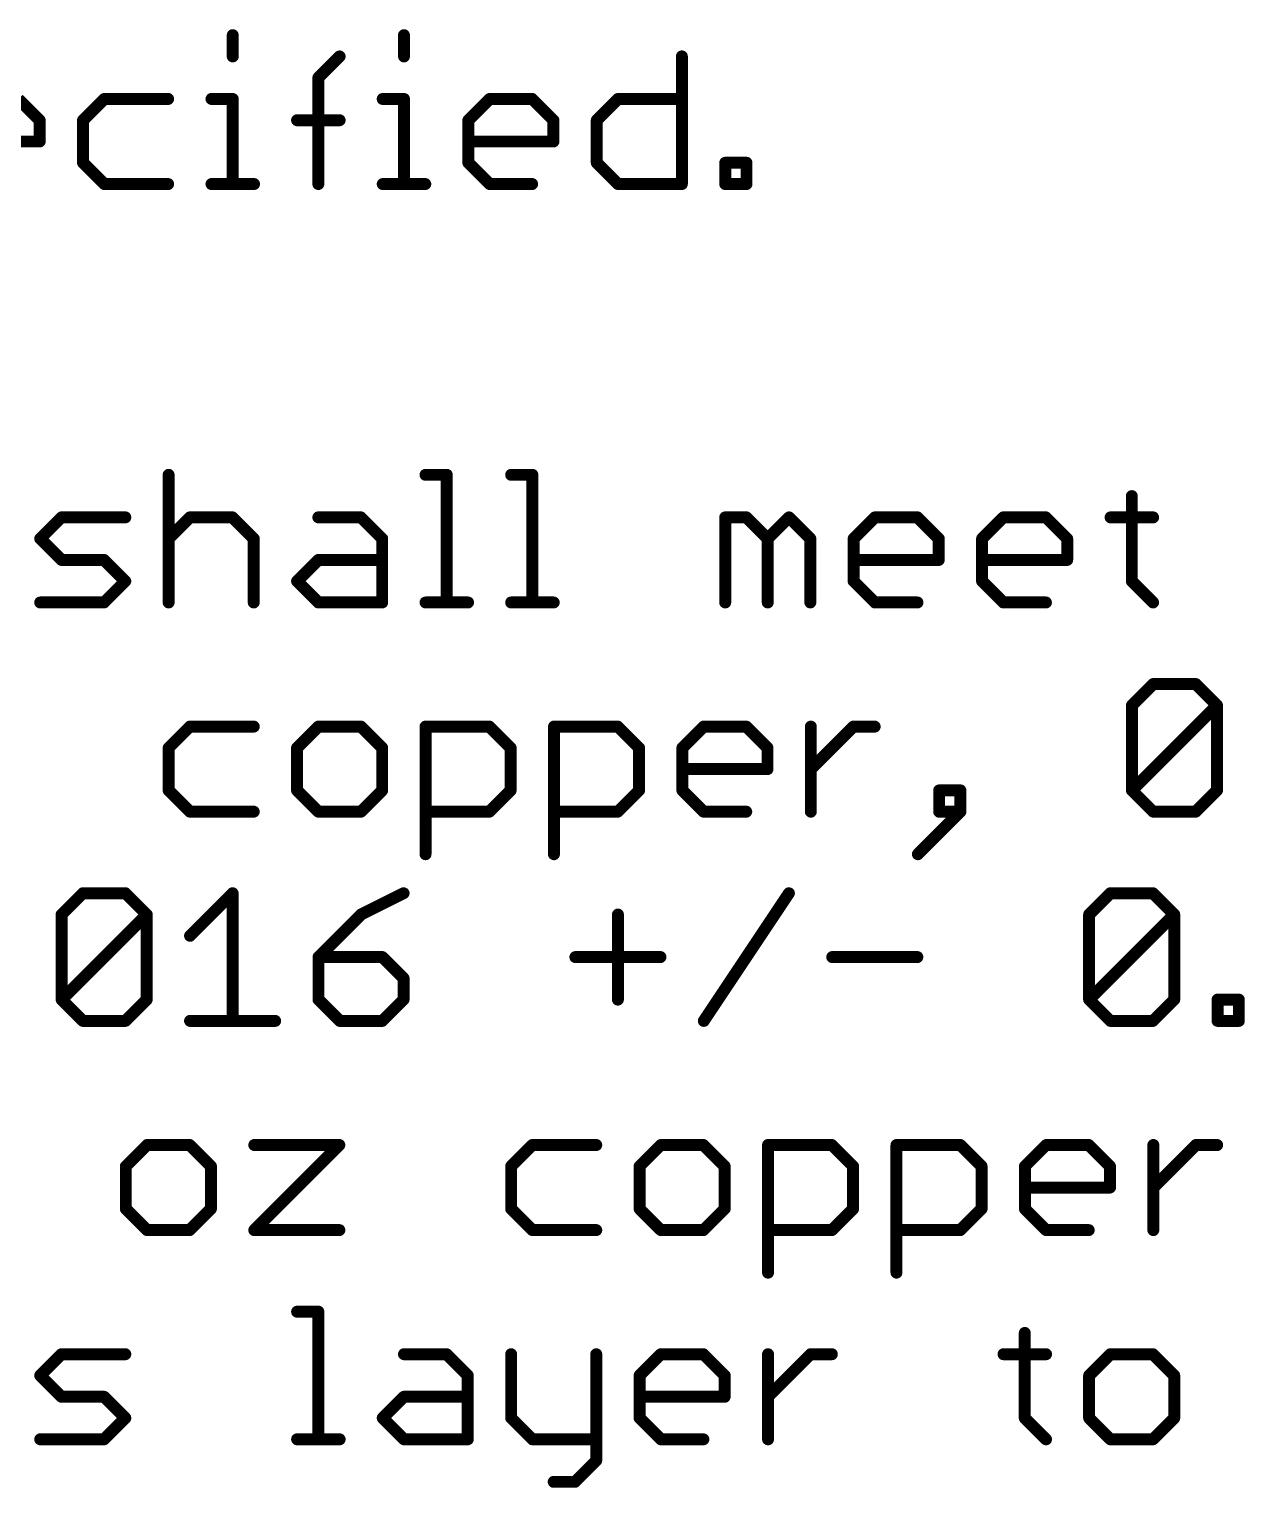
# Model space of a CAD drawing. Extents: x -1.41 to 8.41, y -3.01 to 3.01.
# Drawn here: x 4.397 to 5.007, y 1.534 to 2.266 of the extents above; entities that cross this region are included whole.
import ezdxf

# ---------------------------------------------------------------- set-up
doc = ezdxf.new("R2010")
doc.units = 0
doc.layers.add('52', color=253, linetype='CONTINUOUS')

msp = doc.modelspace()

# ---------------------------------------------------------------- linework, layer by layer
at = {"layer": '52', "const_width": 0.006}
for points in [[(4.499299, 2.26273), (4.499299, 2.252055)], [(4.585239, 2.26273), (4.585239, 2.252055)], [(4.542269, 2.241379), (4.552945, 2.252055)], [(4.724692, 2.252055), (4.724692, 2.188)], [(4.542269, 2.188), (4.542269, 2.241379)], [(4.391741, 2.230703), (4.402417, 2.220027)], [(4.434844, 2.230703), (4.424169, 2.220027)], [(4.466872, 2.230703), (4.434844, 2.230703)], [(4.488624, 2.230703), (4.499299, 2.230703)], [(4.499299, 2.230703), (4.499299, 2.188)], [(4.574564, 2.230703), (4.585239, 2.230703)], [(4.585239, 2.230703), (4.585239, 2.188)], [(4.617534, 2.220027), (4.628209, 2.230703)], [(4.628209, 2.230703), (4.649561, 2.230703)], [(4.649561, 2.230703), (4.660237, 2.220027)], [(4.681989, 2.220027), (4.692664, 2.230703)], [(4.692664, 2.230703), (4.724692, 2.230703)], [(4.402417, 2.220027), (4.402417, 2.209352)], [(4.424169, 2.220027), (4.424169, 2.198676)], [(4.531594, 2.220027), (4.552945, 2.220027)], [(4.617534, 2.198676), (4.617534, 2.220027)], [(4.660237, 2.220027), (4.660237, 2.209352)], [(4.681989, 2.198676), (4.681989, 2.220027)], [(4.402417, 2.209352), (4.359714, 2.209352)], [(4.660237, 2.209352), (4.617534, 2.209352)], [(4.424169, 2.198676), (4.434844, 2.188)], [(4.628209, 2.188), (4.617534, 2.198676)], [(4.692664, 2.188), (4.681989, 2.198676)], [(4.746444, 2.188), (4.746444, 2.198676)], [(4.746444, 2.198676), (4.757119, 2.198676)], [(4.757119, 2.198676), (4.757119, 2.188)], [(4.434844, 2.188), (4.466872, 2.188)], [(4.488624, 2.188), (4.509975, 2.188)], [(4.574564, 2.188), (4.595915, 2.188)], [(4.649561, 2.188), (4.628209, 2.188)], [(4.724692, 2.188), (4.692664, 2.188)], [(4.757119, 2.188), (4.746444, 2.188)], [(4.467139, 2.042055), (4.467139, 1.978)], [(4.596049, 2.042055), (4.606724, 2.042055)], [(4.606724, 2.042055), (4.606724, 1.978)], [(4.639019, 2.042055), (4.649694, 2.042055)], [(4.649694, 2.042055), (4.649694, 1.978)], [(4.950484, 2.031379), (4.950484, 1.988676)], [(4.402684, 2.010027), (4.413359, 2.020703)], [(4.413359, 2.020703), (4.445387, 2.020703)], [(4.467139, 2.010027), (4.477814, 2.020703)], [(4.477814, 2.020703), (4.499166, 2.020703)], [(4.499166, 2.020703), (4.509842, 2.010027)], [(4.542269, 2.020703), (4.563621, 2.020703)], [(4.563621, 2.020703), (4.574297, 2.010027)], [(4.746444, 1.978), (4.746444, 2.020703)], [(4.746444, 2.020703), (4.757119, 2.020703)], [(4.757119, 2.020703), (4.767795, 2.010027)], [(4.767795, 2.010027), (4.778471, 2.020703)], [(4.778471, 2.020703), (4.789147, 2.010027)], [(4.810899, 2.010027), (4.821574, 2.020703)], [(4.821574, 2.020703), (4.842926, 2.020703)], [(4.842926, 2.020703), (4.853602, 2.010027)], [(4.875354, 2.010027), (4.886029, 2.020703)], [(4.886029, 2.020703), (4.907381, 2.020703)], [(4.907381, 2.020703), (4.918057, 2.010027)], [(4.939809, 2.020703), (4.96116, 2.020703)], [(4.413359, 1.999352), (4.402684, 2.010027)], [(4.509842, 2.010027), (4.509842, 1.978)], [(4.574297, 2.010027), (4.574297, 1.978)], [(4.767795, 2.010027), (4.767795, 1.978)], [(4.789147, 2.010027), (4.789147, 1.978)], [(4.810899, 1.988676), (4.810899, 2.010027)], [(4.853602, 2.010027), (4.853602, 1.999352)], [(4.875354, 1.988676), (4.875354, 2.010027)], [(4.918057, 2.010027), (4.918057, 1.999352)], [(4.434711, 1.999352), (4.413359, 1.999352)], [(4.445387, 1.988676), (4.434711, 1.999352)], [(4.531594, 1.988676), (4.542269, 1.999352)], [(4.542269, 1.999352), (4.574297, 1.999352)], [(4.853602, 1.999352), (4.810899, 1.999352)], [(4.918057, 1.999352), (4.875354, 1.999352)], [(4.434711, 1.978), (4.445387, 1.988676)], [(4.542269, 1.978), (4.531594, 1.988676)], [(4.821574, 1.978), (4.810899, 1.988676)], [(4.886029, 1.978), (4.875354, 1.988676)], [(4.950484, 1.988676), (4.96116, 1.978)], [(4.402684, 1.978), (4.434711, 1.978)], [(4.574297, 1.978), (4.542269, 1.978)], [(4.596049, 1.978), (4.6174, 1.978)], [(4.639019, 1.978), (4.66037, 1.978)], [(4.842926, 1.978), (4.821574, 1.978)], [(4.907381, 1.978), (4.886029, 1.978)], [(4.950551, 1.926379), (4.961227, 1.937055)], [(4.961227, 1.937055), (4.982578, 1.937055)], [(4.982578, 1.937055), (4.993254, 1.926379)], [(4.950551, 1.883676), (4.950551, 1.926379)], [(4.950551, 1.883676), (4.993254, 1.926379)], [(4.993254, 1.926379), (4.993254, 1.883676)], [(4.477814, 1.915703), (4.467139, 1.905027)], [(4.509842, 1.915703), (4.477814, 1.915703)], [(4.542269, 1.915703), (4.531594, 1.905027)], [(4.563621, 1.915703), (4.542269, 1.915703)], [(4.574297, 1.905027), (4.563621, 1.915703)], [(4.596049, 1.851648), (4.596049, 1.915703)], [(4.596049, 1.915703), (4.628076, 1.915703)], [(4.628076, 1.915703), (4.638752, 1.905027)], [(4.660504, 1.851648), (4.660504, 1.915703)], [(4.660504, 1.915703), (4.692531, 1.915703)], [(4.692531, 1.915703), (4.703207, 1.905027)], [(4.724959, 1.905027), (4.735634, 1.915703)], [(4.735634, 1.915703), (4.756986, 1.915703)], [(4.756986, 1.915703), (4.767662, 1.905027)], [(4.789414, 1.873), (4.789414, 1.915703)], [(4.789414, 1.894352), (4.810765, 1.915703)], [(4.810765, 1.915703), (4.821441, 1.915703)], [(4.467139, 1.905027), (4.467139, 1.883676)], [(4.531594, 1.905027), (4.531594, 1.883676)], [(4.574297, 1.883676), (4.574297, 1.905027)], [(4.638752, 1.905027), (4.638752, 1.883676)], [(4.703207, 1.905027), (4.703207, 1.883676)], [(4.724959, 1.883676), (4.724959, 1.905027)], [(4.767662, 1.905027), (4.767662, 1.894352)], [(4.767662, 1.894352), (4.724959, 1.894352)], [(4.467139, 1.883676), (4.477814, 1.873)], [(4.531594, 1.883676), (4.542269, 1.873)], [(4.563621, 1.873), (4.574297, 1.883676)], [(4.638752, 1.883676), (4.628076, 1.873)], [(4.703207, 1.883676), (4.692531, 1.873)], [(4.735634, 1.873), (4.724959, 1.883676)], [(4.864478, 1.883676), (4.853802, 1.883676)], [(4.853802, 1.883676), (4.853802, 1.873)], [(4.864478, 1.873), (4.864478, 1.883676)], [(4.961227, 1.873), (4.950551, 1.883676)], [(4.993254, 1.883676), (4.982578, 1.873)], [(4.477814, 1.873), (4.509842, 1.873)], [(4.542269, 1.873), (4.563621, 1.873)], [(4.628076, 1.873), (4.596049, 1.873)], [(4.692531, 1.873), (4.660504, 1.873)], [(4.756986, 1.873), (4.735634, 1.873)], [(4.843126, 1.851648), (4.864478, 1.873)], [(4.853802, 1.873), (4.864478, 1.873)], [(4.982578, 1.873), (4.961227, 1.873)], [(4.413426, 1.821379), (4.424102, 1.832055)], [(4.424102, 1.832055), (4.445454, 1.832055)], [(4.445454, 1.832055), (4.456129, 1.821379)], [(4.477881, 1.810703), (4.499233, 1.832055)], [(4.499233, 1.832055), (4.499233, 1.768)], [(4.585039, 1.832055), (4.563688, 1.821379)], [(4.735701, 1.768), (4.778404, 1.832055)], [(4.929066, 1.821379), (4.939742, 1.832055)], [(4.939742, 1.832055), (4.961093, 1.832055)], [(4.961093, 1.832055), (4.971769, 1.821379)], [(4.413426, 1.778676), (4.413426, 1.821379)], [(4.413426, 1.778676), (4.456129, 1.821379)], [(4.456129, 1.821379), (4.456129, 1.778676)], [(4.563688, 1.821379), (4.542336, 1.800027)], [(4.692598, 1.821379), (4.692598, 1.778676)], [(4.929066, 1.778676), (4.929066, 1.821379)], [(4.929066, 1.778676), (4.971769, 1.821379)], [(4.971769, 1.821379), (4.971769, 1.778676)], [(4.542336, 1.800027), (4.542336, 1.778676)], [(4.574364, 1.800027), (4.542336, 1.800027)], [(4.585039, 1.789352), (4.574364, 1.800027)], [(4.671246, 1.800027), (4.713949, 1.800027)], [(4.800156, 1.800027), (4.842859, 1.800027)], [(4.585039, 1.778676), (4.585039, 1.789352)], [(4.424102, 1.768), (4.413426, 1.778676)], [(4.456129, 1.778676), (4.445454, 1.768)], [(4.542336, 1.778676), (4.553012, 1.768)], [(4.574364, 1.768), (4.585039, 1.778676)], [(4.939742, 1.768), (4.929066, 1.778676)], [(4.971769, 1.778676), (4.961093, 1.768)], [(4.993521, 1.768), (4.993521, 1.778676)], [(4.993521, 1.778676), (5.004197, 1.778676)], [(5.004197, 1.778676), (5.004197, 1.768)], [(4.445454, 1.768), (4.424102, 1.768)], [(4.477881, 1.768), (4.520584, 1.768)], [(4.553012, 1.768), (4.574364, 1.768)], [(4.961093, 1.768), (4.939742, 1.768)], [(5.004197, 1.768), (4.993521, 1.768)], [(4.456329, 1.705703), (4.445654, 1.695027)], [(4.477681, 1.705703), (4.456329, 1.705703)], [(4.488357, 1.695027), (4.477681, 1.705703)], [(4.510109, 1.705703), (4.552812, 1.705703)], [(4.552812, 1.705703), (4.510109, 1.663)], [(4.649694, 1.705703), (4.639019, 1.695027)], [(4.681722, 1.705703), (4.649694, 1.705703)], [(4.714149, 1.705703), (4.703474, 1.695027)], [(4.735501, 1.705703), (4.714149, 1.705703)], [(4.746177, 1.695027), (4.735501, 1.705703)], [(4.767929, 1.641648), (4.767929, 1.705703)], [(4.767929, 1.705703), (4.799956, 1.705703)], [(4.799956, 1.705703), (4.810632, 1.695027)], [(4.832384, 1.641648), (4.832384, 1.705703)], [(4.832384, 1.705703), (4.864411, 1.705703)], [(4.864411, 1.705703), (4.875087, 1.695027)], [(4.896839, 1.695027), (4.907514, 1.705703)], [(4.907514, 1.705703), (4.928866, 1.705703)], [(4.928866, 1.705703), (4.939542, 1.695027)], [(4.961294, 1.663), (4.961294, 1.705703)], [(4.961294, 1.684352), (4.982645, 1.705703)], [(4.982645, 1.705703), (4.993321, 1.705703)], [(4.445654, 1.695027), (4.445654, 1.673676)], [(4.488357, 1.673676), (4.488357, 1.695027)], [(4.639019, 1.695027), (4.639019, 1.673676)], [(4.703474, 1.695027), (4.703474, 1.673676)], [(4.746177, 1.673676), (4.746177, 1.695027)], [(4.810632, 1.695027), (4.810632, 1.673676)], [(4.875087, 1.695027), (4.875087, 1.673676)], [(4.896839, 1.673676), (4.896839, 1.695027)], [(4.939542, 1.695027), (4.939542, 1.684352)], [(4.939542, 1.684352), (4.896839, 1.684352)], [(4.445654, 1.673676), (4.456329, 1.663)], [(4.477681, 1.663), (4.488357, 1.673676)], [(4.639019, 1.673676), (4.649694, 1.663)], [(4.703474, 1.673676), (4.714149, 1.663)], [(4.735501, 1.663), (4.746177, 1.673676)], [(4.810632, 1.673676), (4.799956, 1.663)], [(4.875087, 1.673676), (4.864411, 1.663)], [(4.907514, 1.663), (4.896839, 1.673676)], [(4.456329, 1.663), (4.477681, 1.663)], [(4.510109, 1.663), (4.552812, 1.663)], [(4.649694, 1.663), (4.681722, 1.663)], [(4.714149, 1.663), (4.735501, 1.663)], [(4.799956, 1.663), (4.767929, 1.663)], [(4.864411, 1.663), (4.832384, 1.663)], [(4.928866, 1.663), (4.907514, 1.663)], [(4.531594, 1.622055), (4.542269, 1.622055)], [(4.542269, 1.622055), (4.542269, 1.558)], [(4.896772, 1.611379), (4.896772, 1.568676)], [(4.402684, 1.590027), (4.413359, 1.600703)], [(4.413359, 1.600703), (4.445387, 1.600703)], [(4.585239, 1.600703), (4.606591, 1.600703)], [(4.606591, 1.600703), (4.617267, 1.590027)], [(4.639019, 1.600703), (4.639019, 1.568676)], [(4.681722, 1.600703), (4.681722, 1.547324)], [(4.703474, 1.590027), (4.714149, 1.600703)], [(4.714149, 1.600703), (4.735501, 1.600703)], [(4.735501, 1.600703), (4.746177, 1.590027)], [(4.767929, 1.558), (4.767929, 1.600703)], [(4.767929, 1.579352), (4.78928, 1.600703)], [(4.78928, 1.600703), (4.799956, 1.600703)], [(4.886096, 1.600703), (4.907448, 1.600703)], [(4.939742, 1.600703), (4.929066, 1.590027)], [(4.961093, 1.600703), (4.939742, 1.600703)], [(4.971769, 1.590027), (4.961093, 1.600703)], [(4.413359, 1.579352), (4.402684, 1.590027)], [(4.617267, 1.590027), (4.617267, 1.558)], [(4.703474, 1.568676), (4.703474, 1.590027)], [(4.746177, 1.590027), (4.746177, 1.579352)], [(4.929066, 1.590027), (4.929066, 1.568676)], [(4.971769, 1.568676), (4.971769, 1.590027)], [(4.434711, 1.579352), (4.413359, 1.579352)], [(4.445387, 1.568676), (4.434711, 1.579352)], [(4.574564, 1.568676), (4.585239, 1.579352)], [(4.585239, 1.579352), (4.617267, 1.579352)], [(4.746177, 1.579352), (4.703474, 1.579352)], [(4.434711, 1.558), (4.445387, 1.568676)], [(4.585239, 1.558), (4.574564, 1.568676)], [(4.639019, 1.568676), (4.649694, 1.558)], [(4.714149, 1.558), (4.703474, 1.568676)], [(4.896772, 1.568676), (4.907448, 1.558)], [(4.929066, 1.568676), (4.939742, 1.558)], [(4.961093, 1.558), (4.971769, 1.568676)], [(4.402684, 1.558), (4.434711, 1.558)], [(4.531594, 1.558), (4.552945, 1.558)], [(4.617267, 1.558), (4.585239, 1.558)], [(4.649694, 1.558), (4.681722, 1.558)], [(4.735501, 1.558), (4.714149, 1.558)], [(4.939742, 1.558), (4.961093, 1.558)], [(4.681722, 1.547324), (4.671046, 1.536648)], [(4.671046, 1.536648), (4.66037, 1.536648)]]:
    msp.add_lwpolyline(points, dxfattribs=at)
at = {"layer": '52', "const_width": 0.003}
for points in [[(4.500799, 2.26273, 1), (4.497799, 2.26273)], [(4.586739, 2.26273, 1), (4.583739, 2.26273)], [(4.554006, 2.250994, 1), (4.551885, 2.253115)], [(4.726192, 2.252055, 1), (4.723192, 2.252055)], [(4.497799, 2.252055, 1), (4.500799, 2.252055)], [(4.583739, 2.252055, 1), (4.586739, 2.252055)], [(4.543769, 2.241379, 1), (4.540769, 2.241379)], [(4.541209, 2.24244, 1), (4.54333, 2.240318)], [(4.434844, 2.232203, 1), (4.434844, 2.229203)], [(4.435905, 2.229642, 1), (4.433784, 2.231764)], [(4.466872, 2.229203, 1), (4.466872, 2.232203)], [(4.488624, 2.232203, 1), (4.488624, 2.229203)], [(4.500799, 2.230703, 1), (4.497799, 2.230703)], [(4.499299, 2.229203, 1), (4.499299, 2.232203)], [(4.574564, 2.232203, 1), (4.574564, 2.229203)], [(4.586739, 2.230703, 1), (4.583739, 2.230703)], [(4.585239, 2.229203, 1), (4.585239, 2.232203)], [(4.628209, 2.232203, 1), (4.628209, 2.229203)], [(4.62927, 2.229642, 1), (4.627149, 2.231764)], [(4.650622, 2.231764, 1), (4.6485, 2.229642)], [(4.649561, 2.229203, 1), (4.649561, 2.232203)], [(4.692664, 2.232203, 1), (4.692664, 2.229203)], [(4.693725, 2.229642, 1), (4.691604, 2.231764)], [(4.724692, 2.229203, 1), (4.724692, 2.232203)], [(4.403917, 2.220027, 1), (4.400917, 2.220027)], [(4.401356, 2.218967, 1), (4.403478, 2.221088)], [(4.425669, 2.220027, 1), (4.422669, 2.220027)], [(4.423108, 2.221088, 1), (4.425229, 2.218967)], [(4.531594, 2.221527, 1), (4.531594, 2.218527)], [(4.552945, 2.218527, 1), (4.552945, 2.221527)], [(4.619034, 2.220027, 1), (4.616034, 2.220027)], [(4.616473, 2.221088, 1), (4.618594, 2.218967)], [(4.661737, 2.220027, 1), (4.658737, 2.220027)], [(4.659176, 2.218967, 1), (4.661297, 2.221088)], [(4.683489, 2.220027, 1), (4.680489, 2.220027)], [(4.680928, 2.221088, 1), (4.683049, 2.218967)], [(4.402417, 2.207852, 1), (4.402417, 2.210852)], [(4.617534, 2.210852, 1), (4.617534, 2.207852)], [(4.660237, 2.207852, 1), (4.660237, 2.210852)], [(4.400917, 2.209352, 1), (4.403917, 2.209352)], [(4.658737, 2.209352, 1), (4.661737, 2.209352)], [(4.425229, 2.199736, 1), (4.423108, 2.197615)], [(4.422669, 2.198676, 1), (4.425669, 2.198676)], [(4.618594, 2.199736, 1), (4.616473, 2.197615)], [(4.616034, 2.198676, 1), (4.619034, 2.198676)], [(4.683049, 2.199736, 1), (4.680928, 2.197615)], [(4.680489, 2.198676, 1), (4.683489, 2.198676)], [(4.747944, 2.198676, 1), (4.744944, 2.198676)], [(4.746444, 2.200176, 1), (4.746444, 2.197176)], [(4.758619, 2.198676, 1), (4.755619, 2.198676)], [(4.757119, 2.197176, 1), (4.757119, 2.200176)], [(4.434844, 2.1895, 1), (4.434844, 2.1865)], [(4.433784, 2.186939, 1), (4.435905, 2.189061)], [(4.466872, 2.1865, 1), (4.466872, 2.1895)], [(4.488624, 2.1895, 1), (4.488624, 2.1865)], [(4.497799, 2.188, 1), (4.500799, 2.188)], [(4.509975, 2.1865, 1), (4.509975, 2.1895)], [(4.540769, 2.188, 1), (4.543769, 2.188)], [(4.574564, 2.1895, 1), (4.574564, 2.1865)], [(4.583739, 2.188, 1), (4.586739, 2.188)], [(4.595915, 2.1865, 1), (4.595915, 2.1895)], [(4.628209, 2.1895, 1), (4.628209, 2.1865)], [(4.627149, 2.186939, 1), (4.62927, 2.189061)], [(4.649561, 2.1865, 1), (4.649561, 2.1895)], [(4.692664, 2.1895, 1), (4.692664, 2.1865)], [(4.691604, 2.186939, 1), (4.693725, 2.189061)], [(4.723192, 2.188, 1), (4.726192, 2.188)], [(4.724692, 2.1865, 1), (4.724692, 2.1895)], [(4.746444, 2.1895, 1), (4.746444, 2.1865)], [(4.744944, 2.188, 1), (4.747944, 2.188)], [(4.755619, 2.188, 1), (4.758619, 2.188)], [(4.757119, 2.1865, 1), (4.757119, 2.1895)], [(4.468639, 2.042055, 1), (4.465639, 2.042055)], [(4.596049, 2.043555, 1), (4.596049, 2.040555)], [(4.608224, 2.042055, 1), (4.605224, 2.042055)], [(4.606724, 2.040555, 1), (4.606724, 2.043555)], [(4.639019, 2.043555, 1), (4.639019, 2.040555)], [(4.651194, 2.042055, 1), (4.648194, 2.042055)], [(4.649694, 2.040555, 1), (4.649694, 2.043555)], [(4.951984, 2.031379, 1), (4.948984, 2.031379)], [(4.413359, 2.022203, 1), (4.413359, 2.019203)], [(4.41442, 2.019642, 1), (4.412299, 2.021764)], [(4.445387, 2.019203, 1), (4.445387, 2.022203)], [(4.477814, 2.022203, 1), (4.477814, 2.019203)], [(4.478875, 2.019642, 1), (4.476754, 2.021764)], [(4.500227, 2.021764, 1), (4.498105, 2.019642)], [(4.499166, 2.019203, 1), (4.499166, 2.022203)], [(4.542269, 2.022203, 1), (4.542269, 2.019203)], [(4.564682, 2.021764, 1), (4.56256, 2.019642)], [(4.563621, 2.019203, 1), (4.563621, 2.022203)], [(4.747944, 2.020703, 1), (4.744944, 2.020703)], [(4.746444, 2.022203, 1), (4.746444, 2.019203)], [(4.75818, 2.021764, 1), (4.756059, 2.019642)], [(4.757119, 2.019203, 1), (4.757119, 2.022203)], [(4.779532, 2.021764, 1), (4.77741, 2.019642)], [(4.779532, 2.019642, 1), (4.77741, 2.021764)], [(4.821574, 2.022203, 1), (4.821574, 2.019203)], [(4.822635, 2.019642, 1), (4.820514, 2.021764)], [(4.843987, 2.021764, 1), (4.841865, 2.019642)], [(4.842926, 2.019203, 1), (4.842926, 2.022203)], [(4.886029, 2.022203, 1), (4.886029, 2.019203)], [(4.88709, 2.019642, 1), (4.884969, 2.021764)], [(4.908442, 2.021764, 1), (4.90632, 2.019642)], [(4.907381, 2.019203, 1), (4.907381, 2.022203)], [(4.939809, 2.022203, 1), (4.939809, 2.019203)], [(4.96116, 2.019203, 1), (4.96116, 2.022203)], [(4.403744, 2.011088, 1), (4.401623, 2.008967)], [(4.401623, 2.011088, 1), (4.403744, 2.008967)], [(4.466078, 2.011088, 1), (4.468199, 2.008967)], [(4.511342, 2.010027, 1), (4.508342, 2.010027)], [(4.508781, 2.008967, 1), (4.510903, 2.011088)], [(4.575797, 2.010027, 1), (4.572797, 2.010027)], [(4.573236, 2.008967, 1), (4.575358, 2.011088)], [(4.769295, 2.010027, 1), (4.766295, 2.010027)], [(4.766734, 2.011088, 1), (4.768856, 2.008967)], [(4.766734, 2.008967, 1), (4.768856, 2.011088)], [(4.790647, 2.010027, 1), (4.787647, 2.010027)], [(4.788086, 2.008967, 1), (4.790207, 2.011088)], [(4.812399, 2.010027, 1), (4.809399, 2.010027)], [(4.809838, 2.011088, 1), (4.811959, 2.008967)], [(4.855102, 2.010027, 1), (4.852102, 2.010027)], [(4.852541, 2.008967, 1), (4.854662, 2.011088)], [(4.876854, 2.010027, 1), (4.873854, 2.010027)], [(4.874293, 2.011088, 1), (4.876414, 2.008967)], [(4.919557, 2.010027, 1), (4.916557, 2.010027)], [(4.916996, 2.008967, 1), (4.919117, 2.011088)], [(4.413359, 2.000852, 1), (4.413359, 1.997852)], [(4.412299, 1.998291, 1), (4.41442, 2.000412)], [(4.435772, 2.000412, 1), (4.43365, 1.998291)], [(4.434711, 1.997852, 1), (4.434711, 2.000852)], [(4.542269, 2.000852, 1), (4.542269, 1.997852)], [(4.54333, 1.998291, 1), (4.541209, 2.000412)], [(4.574297, 1.997852, 1), (4.574297, 2.000852)], [(4.810899, 2.000852, 1), (4.810899, 1.997852)], [(4.852102, 1.999352, 1), (4.855102, 1.999352)], [(4.853602, 1.997852, 1), (4.853602, 2.000852)], [(4.875354, 2.000852, 1), (4.875354, 1.997852)], [(4.916557, 1.999352, 1), (4.919557, 1.999352)], [(4.918057, 1.997852, 1), (4.918057, 2.000852)], [(4.446448, 1.987615, 1), (4.444326, 1.989736)], [(4.532654, 1.989736, 1), (4.530533, 1.987615)], [(4.811959, 1.989736, 1), (4.809838, 1.987615)], [(4.876414, 1.989736, 1), (4.874293, 1.987615)], [(4.951545, 1.989736, 1), (4.949424, 1.987615)], [(4.444326, 1.987615, 1), (4.446448, 1.989736)], [(4.530533, 1.989736, 1), (4.532654, 1.987615)], [(4.809399, 1.988676, 1), (4.812399, 1.988676)], [(4.873854, 1.988676, 1), (4.876854, 1.988676)], [(4.948984, 1.988676, 1), (4.951984, 1.988676)], [(4.402684, 1.9795, 1), (4.402684, 1.9765)], [(4.43365, 1.979061, 1), (4.435772, 1.976939)], [(4.434711, 1.9765, 1), (4.434711, 1.9795)], [(4.465639, 1.978, 1), (4.468639, 1.978)], [(4.508342, 1.978, 1), (4.511342, 1.978)], [(4.542269, 1.9795, 1), (4.542269, 1.9765)], [(4.541209, 1.976939, 1), (4.54333, 1.979061)], [(4.572797, 1.978, 1), (4.575797, 1.978)], [(4.574297, 1.9765, 1), (4.574297, 1.9795)], [(4.596049, 1.9795, 1), (4.596049, 1.9765)], [(4.605224, 1.978, 1), (4.608224, 1.978)], [(4.6174, 1.9765, 1), (4.6174, 1.9795)], [(4.639019, 1.9795, 1), (4.639019, 1.9765)], [(4.648194, 1.978, 1), (4.651194, 1.978)], [(4.66037, 1.9765, 1), (4.66037, 1.9795)], [(4.744944, 1.978, 1), (4.747944, 1.978)], [(4.766295, 1.978, 1), (4.769295, 1.978)], [(4.787647, 1.978, 1), (4.790647, 1.978)], [(4.821574, 1.9795, 1), (4.821574, 1.9765)], [(4.820514, 1.976939, 1), (4.822635, 1.979061)], [(4.842926, 1.9765, 1), (4.842926, 1.9795)], [(4.886029, 1.9795, 1), (4.886029, 1.9765)], [(4.884969, 1.976939, 1), (4.88709, 1.979061)], [(4.907381, 1.9765, 1), (4.907381, 1.9795)], [(4.960099, 1.976939, 1), (4.962221, 1.979061)], [(4.961227, 1.938555, 1), (4.961227, 1.935555)], [(4.962287, 1.935994, 1), (4.960166, 1.938115)], [(4.983639, 1.938115, 1), (4.981518, 1.935994)], [(4.982578, 1.935555, 1), (4.982578, 1.938555)], [(4.952051, 1.926379, 1), (4.949051, 1.926379)], [(4.94949, 1.92744, 1), (4.951612, 1.925318)], [(4.994754, 1.926379, 1), (4.991754, 1.926379)], [(4.994315, 1.925318, 1), (4.992194, 1.92744)], [(4.992194, 1.925318, 1), (4.994315, 1.92744)], [(4.477814, 1.917203, 1), (4.477814, 1.914203)], [(4.478875, 1.914642, 1), (4.476754, 1.916764)], [(4.509842, 1.914203, 1), (4.509842, 1.917203)], [(4.542269, 1.917203, 1), (4.542269, 1.914203)], [(4.54333, 1.914642, 1), (4.541209, 1.916764)], [(4.564682, 1.916764, 1), (4.56256, 1.914642)], [(4.563621, 1.914203, 1), (4.563621, 1.917203)], [(4.597549, 1.915703, 1), (4.594549, 1.915703)], [(4.596049, 1.917203, 1), (4.596049, 1.914203)], [(4.629137, 1.916764, 1), (4.627015, 1.914642)], [(4.628076, 1.914203, 1), (4.628076, 1.917203)], [(4.662004, 1.915703, 1), (4.659004, 1.915703)], [(4.660504, 1.917203, 1), (4.660504, 1.914203)], [(4.693592, 1.916764, 1), (4.69147, 1.914642)], [(4.692531, 1.914203, 1), (4.692531, 1.917203)], [(4.735634, 1.917203, 1), (4.735634, 1.914203)], [(4.736695, 1.914642, 1), (4.734574, 1.916764)], [(4.758047, 1.916764, 1), (4.755925, 1.914642)], [(4.756986, 1.914203, 1), (4.756986, 1.917203)], [(4.790914, 1.915703, 1), (4.787914, 1.915703)], [(4.810765, 1.917203, 1), (4.810765, 1.914203)], [(4.811826, 1.914642, 1), (4.809704, 1.916764)], [(4.821441, 1.914203, 1), (4.821441, 1.917203)], [(4.468639, 1.905027, 1), (4.465639, 1.905027)], [(4.466078, 1.906088, 1), (4.468199, 1.903967)], [(4.533094, 1.905027, 1), (4.530094, 1.905027)], [(4.530533, 1.906088, 1), (4.532654, 1.903967)], [(4.575797, 1.905027, 1), (4.572797, 1.905027)], [(4.573236, 1.903967, 1), (4.575358, 1.906088)], [(4.640252, 1.905027, 1), (4.637252, 1.905027)], [(4.637691, 1.903967, 1), (4.639813, 1.906088)], [(4.704707, 1.905027, 1), (4.701707, 1.905027)], [(4.702146, 1.903967, 1), (4.704267, 1.906088)], [(4.726459, 1.905027, 1), (4.723459, 1.905027)], [(4.723898, 1.906088, 1), (4.726019, 1.903967)], [(4.769162, 1.905027, 1), (4.766162, 1.905027)], [(4.766601, 1.903967, 1), (4.768722, 1.906088)], [(4.724959, 1.895852, 1), (4.724959, 1.892852)], [(4.767662, 1.892852, 1), (4.767662, 1.895852)], [(4.788353, 1.895412, 1), (4.790474, 1.893291)], [(4.766162, 1.894352, 1), (4.769162, 1.894352)], [(4.468199, 1.884736, 1), (4.466078, 1.882615)], [(4.465639, 1.883676, 1), (4.468639, 1.883676)], [(4.532654, 1.884736, 1), (4.530533, 1.882615)], [(4.530094, 1.883676, 1), (4.533094, 1.883676)], [(4.572797, 1.883676, 1), (4.575797, 1.883676)], [(4.575358, 1.882615, 1), (4.573236, 1.884736)], [(4.637252, 1.883676, 1), (4.640252, 1.883676)], [(4.639812, 1.882615, 1), (4.637691, 1.884736)], [(4.701707, 1.883676, 1), (4.704707, 1.883676)], [(4.704267, 1.882615, 1), (4.702146, 1.884736)], [(4.726019, 1.884736, 1), (4.723898, 1.882615)], [(4.723459, 1.883676, 1), (4.726459, 1.883676)], [(4.853802, 1.885176, 1), (4.853802, 1.882176)], [(4.855302, 1.883676, 1), (4.852302, 1.883676)], [(4.865978, 1.883676, 1), (4.862978, 1.883676)], [(4.864478, 1.882176, 1), (4.864478, 1.885176)], [(4.951612, 1.884736, 1), (4.94949, 1.882615)], [(4.94949, 1.884736, 1), (4.951612, 1.882615)], [(4.949051, 1.883676, 1), (4.952051, 1.883676)], [(4.991754, 1.883676, 1), (4.994754, 1.883676)], [(4.994315, 1.882615, 1), (4.992194, 1.884736)], [(4.477814, 1.8745, 1), (4.477814, 1.8715)], [(4.476754, 1.871939, 1), (4.478875, 1.874061)], [(4.509842, 1.8715, 1), (4.509842, 1.8745)], [(4.542269, 1.8745, 1), (4.542269, 1.8715)], [(4.541209, 1.871939, 1), (4.54333, 1.874061)], [(4.56256, 1.874061, 1), (4.564682, 1.871939)], [(4.563621, 1.8715, 1), (4.563621, 1.8745)], [(4.596049, 1.8745, 1), (4.596049, 1.8715)], [(4.627015, 1.874061, 1), (4.629137, 1.871939)], [(4.628076, 1.8715, 1), (4.628076, 1.8745)], [(4.660504, 1.8745, 1), (4.660504, 1.8715)], [(4.69147, 1.874061, 1), (4.693592, 1.871939)], [(4.692531, 1.8715, 1), (4.692531, 1.8745)], [(4.735634, 1.8745, 1), (4.735634, 1.8715)], [(4.734574, 1.871939, 1), (4.736695, 1.874061)], [(4.756986, 1.8715, 1), (4.756986, 1.8745)], [(4.787914, 1.873, 1), (4.790914, 1.873)], [(4.853802, 1.8745, 1), (4.853802, 1.8715)], [(4.852302, 1.873, 1), (4.855302, 1.873)], [(4.862978, 1.873, 1), (4.865978, 1.873)], [(4.865538, 1.871939, 1), (4.863417, 1.874061)], [(4.864478, 1.8715, 1), (4.864478, 1.8745)], [(4.961227, 1.8745, 1), (4.961227, 1.8715)], [(4.960166, 1.871939, 1), (4.962287, 1.874061)], [(4.981518, 1.874061, 1), (4.983639, 1.871939)], [(4.982578, 1.8715, 1), (4.982578, 1.8745)], [(4.594549, 1.851648, 1), (4.597549, 1.851648)], [(4.659004, 1.851648, 1), (4.662004, 1.851648)], [(4.842065, 1.852709, 1), (4.844187, 1.850588)], [(4.424102, 1.833555, 1), (4.424102, 1.830555)], [(4.425163, 1.830994, 1), (4.423041, 1.833115)], [(4.446514, 1.833115, 1), (4.444393, 1.830994)], [(4.445454, 1.830555, 1), (4.445454, 1.833555)], [(4.500733, 1.832055, 1), (4.497733, 1.832055)], [(4.500293, 1.830994, 1), (4.498172, 1.833115)], [(4.58571, 1.830713, 1), (4.584369, 1.833396)], [(4.779652, 1.831223, 1), (4.777156, 1.832887)], [(4.939742, 1.833555, 1), (4.939742, 1.830555)], [(4.940802, 1.830994, 1), (4.938681, 1.833115)], [(4.962154, 1.833115, 1), (4.960033, 1.830994)], [(4.961093, 1.830555, 1), (4.961093, 1.833555)], [(4.414926, 1.821379, 1), (4.411926, 1.821379)], [(4.412366, 1.82244, 1), (4.414487, 1.820318)], [(4.457629, 1.821379, 1), (4.454629, 1.821379)], [(4.45719, 1.820318, 1), (4.455069, 1.82244)], [(4.455069, 1.820318, 1), (4.45719, 1.82244)], [(4.563017, 1.822721, 1), (4.564359, 1.820037)], [(4.564748, 1.820318, 1), (4.562627, 1.82244)], [(4.694098, 1.821379, 1), (4.691098, 1.821379)], [(4.930566, 1.821379, 1), (4.927566, 1.821379)], [(4.928005, 1.82244, 1), (4.930127, 1.820318)], [(4.973269, 1.821379, 1), (4.970269, 1.821379)], [(4.97283, 1.820318, 1), (4.970709, 1.82244)], [(4.970709, 1.820318, 1), (4.97283, 1.82244)], [(4.476821, 1.811764, 1), (4.478942, 1.809642)], [(4.543836, 1.800027, 1), (4.540836, 1.800027)], [(4.542336, 1.801527, 1), (4.542336, 1.798527)], [(4.541276, 1.801088, 1), (4.543397, 1.798967)], [(4.575424, 1.801088, 1), (4.573303, 1.798967)], [(4.574364, 1.798527, 1), (4.574364, 1.801527)], [(4.671246, 1.801527, 1), (4.671246, 1.798527)], [(4.713949, 1.798527, 1), (4.713949, 1.801527)], [(4.800156, 1.801527, 1), (4.800156, 1.798527)], [(4.842859, 1.798527, 1), (4.842859, 1.801527)], [(4.586539, 1.789352, 1), (4.583539, 1.789352)], [(4.583979, 1.788291, 1), (4.5861, 1.790412)], [(4.411926, 1.778676, 1), (4.414926, 1.778676)], [(4.414487, 1.779736, 1), (4.412366, 1.777615)], [(4.412366, 1.779736, 1), (4.414487, 1.777615)], [(4.454629, 1.778676, 1), (4.457629, 1.778676)], [(4.45719, 1.777615, 1), (4.455069, 1.779736)], [(4.540836, 1.778676, 1), (4.543836, 1.778676)], [(4.543397, 1.779736, 1), (4.541276, 1.777615)], [(4.583539, 1.778676, 1), (4.586539, 1.778676)], [(4.5861, 1.777615, 1), (4.583979, 1.779736)], [(4.691098, 1.778676, 1), (4.694098, 1.778676)], [(4.930127, 1.779736, 1), (4.928005, 1.777615)], [(4.928005, 1.779736, 1), (4.930127, 1.777615)], [(4.927566, 1.778676, 1), (4.930566, 1.778676)], [(4.970269, 1.778676, 1), (4.973269, 1.778676)], [(4.97283, 1.777615, 1), (4.970709, 1.779736)], [(4.995021, 1.778676, 1), (4.992021, 1.778676)], [(4.993521, 1.780176, 1), (4.993521, 1.777176)], [(5.005697, 1.778676, 1), (5.002697, 1.778676)], [(5.004197, 1.777176, 1), (5.004197, 1.780176)], [(4.424102, 1.7695, 1), (4.424102, 1.7665)], [(4.423041, 1.766939, 1), (4.425163, 1.769061)], [(4.444393, 1.769061, 1), (4.446514, 1.766939)], [(4.445454, 1.7665, 1), (4.445454, 1.7695)], [(4.477881, 1.7695, 1), (4.477881, 1.7665)], [(4.497733, 1.768, 1), (4.500733, 1.768)], [(4.520584, 1.7665, 1), (4.520584, 1.7695)], [(4.553012, 1.7695, 1), (4.553012, 1.7665)], [(4.551951, 1.766939, 1), (4.554073, 1.769061)], [(4.573303, 1.769061, 1), (4.575424, 1.766939)], [(4.574364, 1.7665, 1), (4.574364, 1.7695)], [(4.734453, 1.768832, 1), (4.736949, 1.767168)], [(4.939742, 1.7695, 1), (4.939742, 1.7665)], [(4.938681, 1.766939, 1), (4.940802, 1.769061)], [(4.960033, 1.769061, 1), (4.962154, 1.766939)], [(4.961093, 1.7665, 1), (4.961093, 1.7695)], [(4.993521, 1.7695, 1), (4.993521, 1.7665)], [(4.992021, 1.768, 1), (4.995021, 1.768)], [(5.002697, 1.768, 1), (5.005697, 1.768)], [(5.004197, 1.7665, 1), (5.004197, 1.7695)], [(4.456329, 1.707203, 1), (4.456329, 1.704203)], [(4.45739, 1.704642, 1), (4.455269, 1.706764)], [(4.478742, 1.706764, 1), (4.47662, 1.704642)], [(4.477681, 1.704203, 1), (4.477681, 1.707203)], [(4.510109, 1.707203, 1), (4.510109, 1.704203)], [(4.553873, 1.704642, 1), (4.551751, 1.706764)], [(4.552812, 1.704203, 1), (4.552812, 1.707203)], [(4.649694, 1.707203, 1), (4.649694, 1.704203)], [(4.650755, 1.704642, 1), (4.648634, 1.706764)], [(4.681722, 1.704203, 1), (4.681722, 1.707203)], [(4.714149, 1.707203, 1), (4.714149, 1.704203)], [(4.71521, 1.704642, 1), (4.713089, 1.706764)], [(4.736562, 1.706764, 1), (4.73444, 1.704642)], [(4.735501, 1.704203, 1), (4.735501, 1.707203)], [(4.769429, 1.705703, 1), (4.766429, 1.705703)], [(4.767929, 1.707203, 1), (4.767929, 1.704203)], [(4.801017, 1.706764, 1), (4.798895, 1.704642)], [(4.799956, 1.704203, 1), (4.799956, 1.707203)], [(4.833884, 1.705703, 1), (4.830884, 1.705703)], [(4.832384, 1.707203, 1), (4.832384, 1.704203)], [(4.865472, 1.706764, 1), (4.86335, 1.704642)], [(4.864411, 1.704203, 1), (4.864411, 1.707203)], [(4.907514, 1.707203, 1), (4.907514, 1.704203)], [(4.908575, 1.704642, 1), (4.906454, 1.706764)], [(4.929927, 1.706764, 1), (4.927805, 1.704642)], [(4.928866, 1.704203, 1), (4.928866, 1.707203)], [(4.962794, 1.705703, 1), (4.959794, 1.705703)], [(4.982645, 1.707203, 1), (4.982645, 1.704203)], [(4.983706, 1.704642, 1), (4.981584, 1.706764)], [(4.993321, 1.704203, 1), (4.993321, 1.707203)], [(4.447154, 1.695027, 1), (4.444154, 1.695027)], [(4.444593, 1.696088, 1), (4.446714, 1.693967)], [(4.489857, 1.695027, 1), (4.486857, 1.695027)], [(4.487296, 1.693967, 1), (4.489418, 1.696088)], [(4.640519, 1.695027, 1), (4.637519, 1.695027)], [(4.637958, 1.696088, 1), (4.640079, 1.693967)], [(4.704974, 1.695027, 1), (4.701974, 1.695027)], [(4.702413, 1.696088, 1), (4.704534, 1.693967)], [(4.747677, 1.695027, 1), (4.744677, 1.695027)], [(4.745116, 1.693967, 1), (4.747237, 1.696088)], [(4.812132, 1.695027, 1), (4.809132, 1.695027)], [(4.809571, 1.693967, 1), (4.811692, 1.696088)], [(4.876587, 1.695027, 1), (4.873587, 1.695027)], [(4.874026, 1.693967, 1), (4.876147, 1.696088)], [(4.898339, 1.695027, 1), (4.895339, 1.695027)], [(4.895778, 1.696088, 1), (4.897899, 1.693967)], [(4.941042, 1.695027, 1), (4.938042, 1.695027)], [(4.938481, 1.693967, 1), (4.940602, 1.696088)], [(4.896839, 1.685852, 1), (4.896839, 1.682852)], [(4.938042, 1.684352, 1), (4.941042, 1.684352)], [(4.939542, 1.682852, 1), (4.939542, 1.685852)], [(4.960233, 1.685412, 1), (4.962354, 1.683291)], [(4.446714, 1.674736, 1), (4.444593, 1.672615)], [(4.489418, 1.672615, 1), (4.487296, 1.674736)], [(4.640079, 1.674736, 1), (4.637958, 1.672615)], [(4.704534, 1.674736, 1), (4.702413, 1.672615)], [(4.747237, 1.672615, 1), (4.745116, 1.674736)], [(4.811692, 1.672615, 1), (4.809571, 1.674736)], [(4.876147, 1.672615, 1), (4.874026, 1.674736)], [(4.897899, 1.674736, 1), (4.895778, 1.672615)], [(4.444154, 1.673676, 1), (4.447154, 1.673676)], [(4.486857, 1.673676, 1), (4.489857, 1.673676)], [(4.637519, 1.673676, 1), (4.640519, 1.673676)], [(4.701974, 1.673676, 1), (4.704974, 1.673676)], [(4.744677, 1.673676, 1), (4.747677, 1.673676)], [(4.809132, 1.673676, 1), (4.812132, 1.673676)], [(4.873587, 1.673676, 1), (4.876587, 1.673676)], [(4.895339, 1.673676, 1), (4.898339, 1.673676)], [(4.456329, 1.6645, 1), (4.456329, 1.6615)], [(4.455269, 1.661939, 1), (4.45739, 1.664061)], [(4.47662, 1.664061, 1), (4.478742, 1.661939)], [(4.477681, 1.6615, 1), (4.477681, 1.6645)], [(4.509048, 1.664061, 1), (4.511169, 1.661939)], [(4.510109, 1.6645, 1), (4.510109, 1.6615)], [(4.552812, 1.6615, 1), (4.552812, 1.6645)], [(4.649694, 1.6645, 1), (4.649694, 1.6615)], [(4.648634, 1.661939, 1), (4.650755, 1.664061)], [(4.681722, 1.6615, 1), (4.681722, 1.6645)], [(4.714149, 1.6645, 1), (4.714149, 1.6615)], [(4.713089, 1.661939, 1), (4.71521, 1.664061)], [(4.73444, 1.664061, 1), (4.736562, 1.661939)], [(4.735501, 1.6615, 1), (4.735501, 1.6645)], [(4.767929, 1.6645, 1), (4.767929, 1.6615)], [(4.798895, 1.664061, 1), (4.801017, 1.661939)], [(4.799956, 1.6615, 1), (4.799956, 1.6645)], [(4.832384, 1.6645, 1), (4.832384, 1.6615)], [(4.86335, 1.664061, 1), (4.865472, 1.661939)], [(4.864411, 1.6615, 1), (4.864411, 1.6645)], [(4.907514, 1.6645, 1), (4.907514, 1.6615)], [(4.906454, 1.661939, 1), (4.908575, 1.664061)], [(4.928866, 1.6615, 1), (4.928866, 1.6645)], [(4.959794, 1.663, 1), (4.962794, 1.663)], [(4.766429, 1.641648, 1), (4.769429, 1.641648)], [(4.830884, 1.641648, 1), (4.833884, 1.641648)], [(4.531594, 1.623555, 1), (4.531594, 1.620555)], [(4.543769, 1.622055, 1), (4.540769, 1.622055)], [(4.542269, 1.620555, 1), (4.542269, 1.623555)], [(4.898272, 1.611379, 1), (4.895272, 1.611379)], [(4.413359, 1.602203, 1), (4.413359, 1.599203)], [(4.41442, 1.599642, 1), (4.412299, 1.601764)], [(4.445387, 1.599203, 1), (4.445387, 1.602203)], [(4.585239, 1.602203, 1), (4.585239, 1.599203)], [(4.607652, 1.601764, 1), (4.60553, 1.599642)], [(4.606591, 1.599203, 1), (4.606591, 1.602203)], [(4.640519, 1.600703, 1), (4.637519, 1.600703)], [(4.683222, 1.600703, 1), (4.680222, 1.600703)], [(4.714149, 1.602203, 1), (4.714149, 1.599203)], [(4.71521, 1.599642, 1), (4.713089, 1.601764)], [(4.736562, 1.601764, 1), (4.73444, 1.599642)], [(4.735501, 1.599203, 1), (4.735501, 1.602203)], [(4.769429, 1.600703, 1), (4.766429, 1.600703)], [(4.78928, 1.602203, 1), (4.78928, 1.599203)], [(4.790341, 1.599642, 1), (4.788219, 1.601764)], [(4.799956, 1.599203, 1), (4.799956, 1.602203)], [(4.886096, 1.602203, 1), (4.886096, 1.599203)], [(4.907448, 1.599203, 1), (4.907448, 1.602203)], [(4.939742, 1.602203, 1), (4.939742, 1.599203)], [(4.940802, 1.599642, 1), (4.938681, 1.601764)], [(4.962154, 1.601764, 1), (4.960033, 1.599642)], [(4.961093, 1.599203, 1), (4.961093, 1.602203)], [(4.403744, 1.591088, 1), (4.401623, 1.588967)], [(4.401623, 1.591088, 1), (4.403744, 1.588967)], [(4.618767, 1.590027, 1), (4.615767, 1.590027)], [(4.616206, 1.588967, 1), (4.618328, 1.591088)], [(4.704974, 1.590027, 1), (4.701974, 1.590027)], [(4.702413, 1.591088, 1), (4.704534, 1.588967)], [(4.747677, 1.590027, 1), (4.744677, 1.590027)], [(4.745116, 1.588967, 1), (4.747237, 1.591088)], [(4.930566, 1.590027, 1), (4.927566, 1.590027)], [(4.928005, 1.591088, 1), (4.930127, 1.588967)], [(4.973269, 1.590027, 1), (4.970269, 1.590027)], [(4.970709, 1.588967, 1), (4.97283, 1.591088)], [(4.413359, 1.580852, 1), (4.413359, 1.577852)], [(4.412299, 1.578291, 1), (4.41442, 1.580412)], [(4.435772, 1.580412, 1), (4.43365, 1.578291)], [(4.434711, 1.577852, 1), (4.434711, 1.580852)], [(4.585239, 1.580852, 1), (4.585239, 1.577852)], [(4.5863, 1.578291, 1), (4.584179, 1.580412)], [(4.617267, 1.577852, 1), (4.617267, 1.580852)], [(4.703474, 1.580852, 1), (4.703474, 1.577852)], [(4.746177, 1.577852, 1), (4.746177, 1.580852)], [(4.766868, 1.580412, 1), (4.768989, 1.578291)], [(4.744677, 1.579352, 1), (4.747677, 1.579352)], [(4.446448, 1.567615, 1), (4.444326, 1.569736)], [(4.444326, 1.567615, 1), (4.446448, 1.569736)], [(4.575624, 1.569736, 1), (4.573503, 1.567615)], [(4.573503, 1.569736, 1), (4.575624, 1.567615)], [(4.640079, 1.569736, 1), (4.637958, 1.567615)], [(4.637519, 1.568676, 1), (4.640519, 1.568676)], [(4.704534, 1.569736, 1), (4.702413, 1.567615)], [(4.701974, 1.568676, 1), (4.704974, 1.568676)], [(4.897832, 1.569736, 1), (4.895711, 1.567615)], [(4.895272, 1.568676, 1), (4.898272, 1.568676)], [(4.930127, 1.569736, 1), (4.928005, 1.567615)], [(4.927566, 1.568676, 1), (4.930566, 1.568676)], [(4.970269, 1.568676, 1), (4.973269, 1.568676)], [(4.97283, 1.567615, 1), (4.970709, 1.569736)], [(4.402684, 1.5595, 1), (4.402684, 1.5565)], [(4.43365, 1.559061, 1), (4.435772, 1.556939)], [(4.434711, 1.5565, 1), (4.434711, 1.5595)], [(4.531594, 1.5595, 1), (4.531594, 1.5565)], [(4.540769, 1.558, 1), (4.543769, 1.558)], [(4.552945, 1.5565, 1), (4.552945, 1.5595)], [(4.585239, 1.5595, 1), (4.585239, 1.5565)], [(4.584179, 1.556939, 1), (4.5863, 1.559061)], [(4.615767, 1.558, 1), (4.618767, 1.558)], [(4.617267, 1.5565, 1), (4.617267, 1.5595)], [(4.649694, 1.5595, 1), (4.649694, 1.5565)], [(4.648634, 1.556939, 1), (4.650755, 1.559061)], [(4.681722, 1.5565, 1), (4.681722, 1.5595)], [(4.714149, 1.5595, 1), (4.714149, 1.5565)], [(4.713089, 1.556939, 1), (4.71521, 1.559061)], [(4.735501, 1.5565, 1), (4.735501, 1.5595)], [(4.766429, 1.558, 1), (4.769429, 1.558)], [(4.906387, 1.556939, 1), (4.908508, 1.559061)], [(4.939742, 1.5595, 1), (4.939742, 1.5565)], [(4.938681, 1.556939, 1), (4.940802, 1.559061)], [(4.960033, 1.559061, 1), (4.962154, 1.556939)], [(4.961093, 1.5565, 1), (4.961093, 1.5595)], [(4.680222, 1.547324, 1), (4.683222, 1.547324)], [(4.682782, 1.546264, 1), (4.680661, 1.548385)], [(4.66037, 1.538148, 1), (4.66037, 1.535148)], [(4.669985, 1.537709, 1), (4.672107, 1.535588)], [(4.671046, 1.535148, 1), (4.671046, 1.538148)]]:
    msp.add_lwpolyline(points, format="xyb", dxfattribs=at)

doc.saveas('drawing.dxf')
